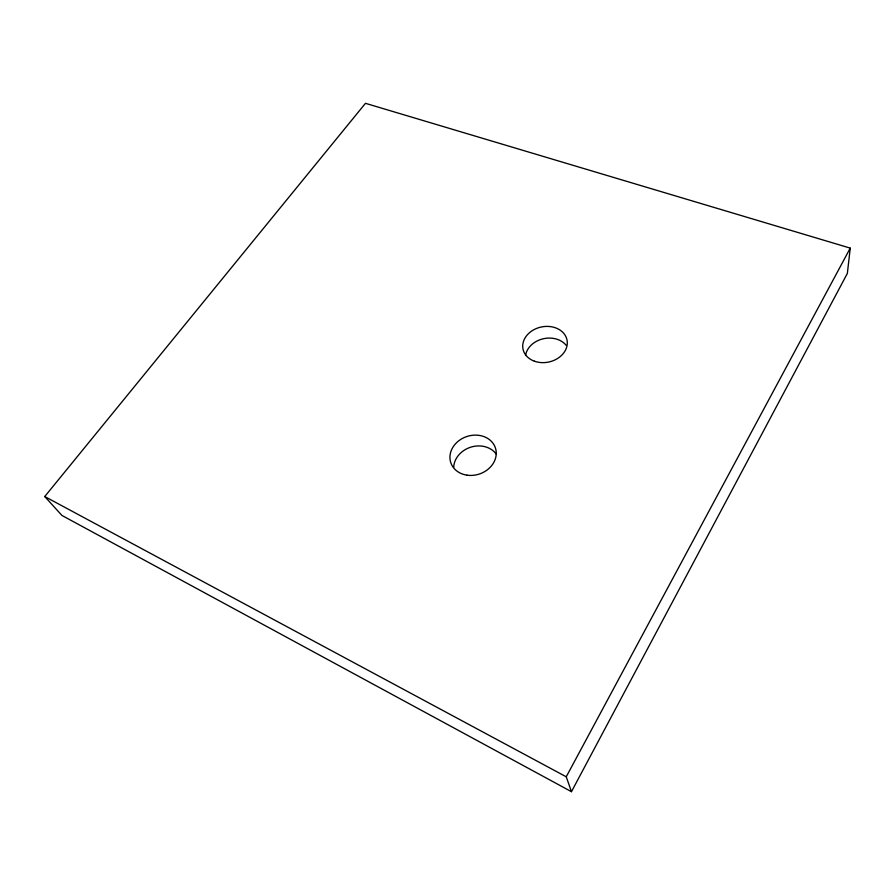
<?xml version="1.0" encoding="UTF-8"?>
<svg xmlns="http://www.w3.org/2000/svg" width="895" height="895" viewBox="0 0 895 895"><rect width="100%" height="100%" fill="white"/><g stroke="black" fill="none" stroke-linecap="round" stroke-linejoin="round"><path stroke-width="1.34" d="M850.25 248.116L847.352 273.422L571.469 791.683L61.923 515.442L44.75 496.535L365.462 103.317L850.25 248.116L566.244 776.793L571.469 791.683M44.75 496.535L566.244 776.793M453.709 467.436A23.192 19.634 -18.1 0 1 470.927 447.12A23.192 19.634 -18.1 0 1 496.401 454.313M525.544 355.505A22.196 17.81 -11.8 0 1 542.672 338.903A22.196 17.81 -11.8 0 1 566.143 345.291M467.033 475.178A23.505 19.779 -18.1 0 0 495.494 448.171A23.505 19.779 -18.1 0 0 456.763 442.499A23.505 19.779 -18.1 0 0 467.033 475.178M534.416 361.2A22.476 17.911 -11.9 0 0 567.296 342.326A22.476 17.911 -11.9 0 0 533.297 330.031A22.476 17.911 -11.9 0 0 534.416 361.2"/></g></svg>
